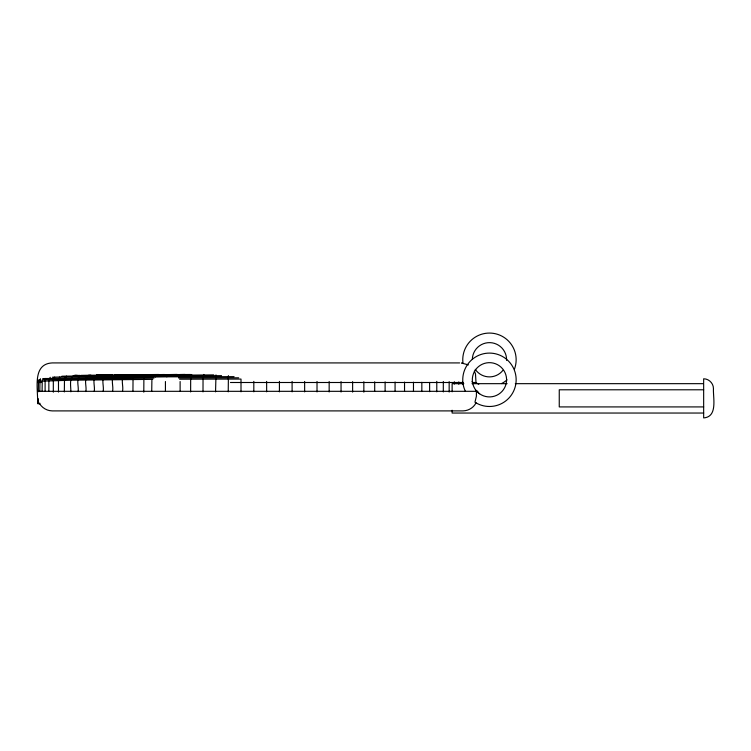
<?xml version="1.0" encoding="UTF-8"?>
<svg xmlns="http://www.w3.org/2000/svg" width="751" height="751" viewBox="0 0 751 751"><rect width="100%" height="100%" fill="white"/><g stroke="black" fill="none" stroke-linecap="round" stroke-linejoin="round"><path stroke-width="1.13" d="M37.55 403.475L38.31 403.334L38.31 398.706M38.32 391.759L38.479 380.044L39.991 379.893L40.479 378.72M228.407 375.641L228.229 391.844M39.991 379.893L39.822 391.6M37.55 381.602L37.719 380.335M151.89 380.259L151.73 391.318M215.988 374.899L215.546 391.862M42.732 378.57L166.863 376.833L168.064 374.589L177.227 374.42M155.326 376.899L156.677 374.646L164.469 374.505M45.736 378.429L45.107 380.879L45.107 391.309M476.031 402.808C473.693 407.718 468.38 410.788 463.001 410.9L52.232 410.9C47.069 410.806 42.178 407.99 39.521 403.55M203.85 374.449L203.042 377.875L203.005 391.891M221.526 375.65L59.78 377.011L58.484 380.466L58.484 392.06M59.78 377.011L54.645 377.143L53.922 378.157L53.321 380.607L53.321 392.191M191.693 374.486L190.679 377.913L190.632 391.928M50.214 377.284L48.853 380.738L48.853 391.177M185.084 374.449L179.742 374.533L178.541 377.96L238.677 377.809M213.725 374.899L66.482 376.11L64.492 379.077L64.342 391.938M190.604 374.496L134.973 374.796L133.04 378.222L132.946 391.083M136.832 374.636L124.732 374.88C120.076 378.692 123.774 386.192 122.535 391.168M158.686 374.486L114.941 374.965C110.012 378.598 113.842 386.314 112.575 391.262M112.425 374.88L105.638 375.068C100.474 378.532 104.389 386.436 103.112 391.355M104.342 374.956L96.86 375.171C91.472 378.476 95.452 386.558 94.175 391.459M77.419 375.378C67.966 373.754 71.073 386.756 70.866 391.806M38.31 381.311L70.866 380.213L152.782 379.358M38.31 403.334L39.822 403.193M90.927 375.2L80.977 375.387C75.222 378.42 79.277 386.803 78.029 391.684M52.429 377.218L54.645 377.143M61.854 376.213L66.482 376.11M73.927 375.509L79.972 375.406M101.038 374.974L96.672 375.021L134.973 374.796M96.86 375.171L88.627 375.275C83.042 378.438 87.078 386.681 85.811 391.571M119.033 374.787L124.732 374.88M140.024 374.608L145.356 374.571M153.974 378.082L42.263 379.753L42.094 391.449M166.863 376.833L234.077 376.645M179.592 379.217L241.005 379.077L241.005 391.825M459.659 362.921L52.232 362.921C31.335 363.925 38.498 390.651 37.55 403.625L39.822 403.916M468.408 364.892L461.555 363.043L462.982 362.921L462.766 360.508A26.698 26.698 0 0 1 493.726 333.406A26.698 26.698 0 0 1 514.538 368.891M37.55 382.503L41.408 382.503M230.454 382.503L463.001 382.503M463.827 383.667L452.121 383.667L452.121 391.806M472.013 383.667L507.113 383.667M515.299 383.667L703.659 383.667L703.659 417.922C718.022 416.871 712.934 397.617 713.45 388.596C713.488 383.348 708.906 378.757 703.659 378.795L703.659 383.01M703.659 389.788L559.251 389.788L559.251 406.92L703.659 406.92M37.55 391.318L476.66 391.318L478.997 393.364M703.659 413.041L452.121 413.041L452.121 410.234M478.762 384.23L475.505 382.503M156.677 374.646L145.037 375.2L143.882 378.147L143.798 392.163M471.9 381.743L472.961 382.503L475.993 382.503L475.486 373.81L474.35 371.154M477.383 391.947L475.956 390.342L476.66 391.318M465.413 391.318L464.362 388.924A26.698 26.698 0 0 1 487.408 353.167A26.698 26.698 0 0 1 515.646 384.972A26.698 26.698 0 0 1 477.42 403.625L474.961 402.179L476.397 396.209L476.397 391.318M462.541 382.034L462.541 384.352M458.795 381.902L458.795 384.221M454.327 381.761L454.327 384.08M449.164 381.63L449.164 392.06M443.306 381.499L443.306 391.938M436.782 381.377L436.782 391.806M429.619 382.409L429.619 391.684M421.837 382.297L421.837 391.571M413.472 382.184L413.472 391.459M404.536 382.081L404.536 391.355M395.073 381.987L395.073 391.262M385.113 381.893L385.113 391.168M374.702 381.808L374.702 391.083M363.85 381.733L363.85 392.163M352.623 381.658L352.623 392.097M341.048 381.592L341.048 392.031M329.163 381.546L329.163 391.975M317.016 381.499L317.016 391.928M304.643 381.461L304.643 391.891M292.101 381.424L292.101 391.862M279.419 381.405L279.419 391.844M266.643 381.395L266.643 391.825M253.819 381.386L253.819 391.825M180.118 381.527L180.118 391.318M165.427 381.527L165.427 391.318M507.038 379.856A26.698 26.698 0 0 1 501.49 383.592M502.954 370.309A17.132 17.132 0 0 1 475.252 369.342M472.332 359.166A17.132 17.132 0 0 1 490.056 342.644A17.132 17.132 0 0 1 506.578 360.358M477.683 391.318L476.819 391.318L477.683 392.21L477.683 391.318M479.579 393.787A17.132 17.132 0 0 0 506.512 381.339A17.132 17.132 0 0 0 482.264 364.235A17.132 17.132 0 0 0 479.579 393.787"/></g></svg>
